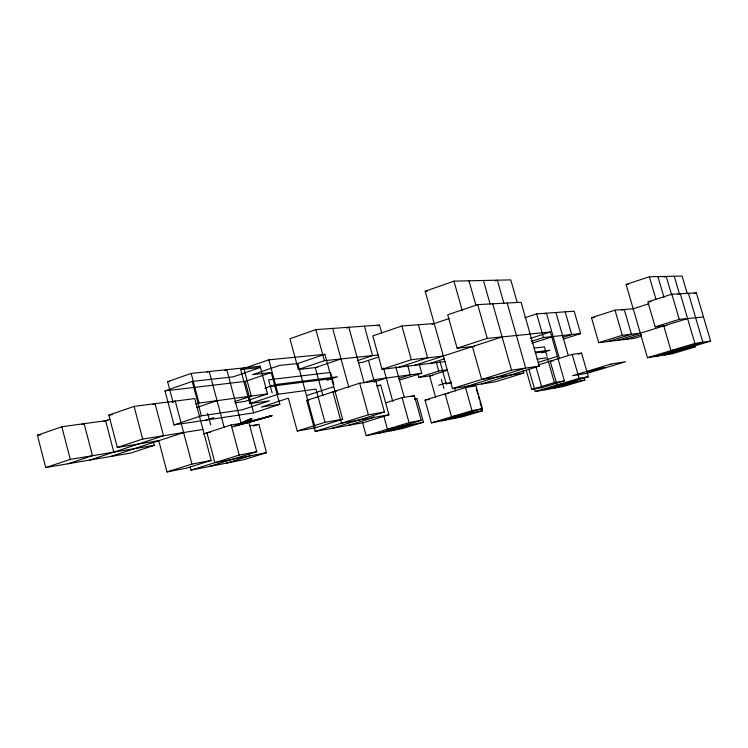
<?xml version="1.0" encoding="UTF-8"?>
<svg xmlns="http://www.w3.org/2000/svg" width="748" height="748" viewBox="0 0 748 748"><rect width="100%" height="100%" fill="white"/><g stroke="black" fill="none" stroke-linecap="round" stroke-linejoin="round"><path stroke-width="1.12" d="M173.097 402.349L167.627 381.676L191.142 373.42L260.07 366.211L267.55 393.906L244.839 401.452L234.947 402.826M381.667 332.869L379.507 325.081L315.89 329.616L289.944 338.732L298.321 369.512L317.442 367.361M523.133 370.83L523.759 373.046L495.709 381.723L452.456 388.577L425.182 291.243L453.961 281.136L510.772 279.874L517.167 302.314M207.149 372.261L209.262 371.522L224.26 427.632M153.349 442.003L154.238 445.369L130.591 453.092L45.703 467.565L37.4 435.252L61.841 426.753L107.918 420.385M164.99 390.886L192.217 381.424L233.254 376.814L260.454 367.464L240.669 369.559L249.823 403.611L269.467 400.844L242.128 409.848L201.38 415.813L173.994 424.911L164.99 390.886L245.194 381.405L271.206 372.551L279.808 404.341L253.666 412.877L173.994 424.911M224.578 370.456L226.775 369.69L241.277 423.742M346.623 328.035L348.83 327.269L364.145 382.854M495.223 280.911L497.355 280.173L503.937 303.314M81.943 424.434L84.141 423.667L92.462 455.691L68.124 463.751M108.862 415.121L134.098 406.398L194.742 398.581L211.188 460.422L186.467 468.164L166.991 471.941L158.754 440.694L117.305 447.472L108.862 415.121L112.209 414.682M240.669 369.559L268.803 359.835L324.875 354.29L342.659 419.245L315.263 427.828L297.246 431.016L288.345 398.179L261.333 407.043L279.808 404.341M257.92 366.95L260.07 366.211M377.347 325.819L379.507 325.081M103.439 421.451L109.872 419.235M152.91 404.444L155.079 403.696L163.532 435.738L89.713 460.067M172.049 402.19L175.275 401.087L191.974 464.097L211.188 460.422M434.242 323.575L401.9 325.978L372.803 335.899L382.041 369.297L445.275 361.527M271.206 372.551L252.6 374.645L279.462 365.454L297.76 363.519L324.875 354.29M481.834 383.92L539.289 366.099L521.085 302.286L477.692 304.614L447.715 314.786L457.112 348.222L474.681 346.324M195.817 404.154L199.033 403.069L267.55 393.906M298.321 369.512L324.398 360.695L378.329 354.991M432.064 324.305L449.239 318.498M196.846 407.454L217.051 400.657M341.041 358.937L315.263 367.614L322.93 395.692M264.979 388.137L275.76 384.528L337.432 376.805L327.1 380.218M234.9 401.545L251.281 396.075L243.698 367.923M357.245 360.714L372.569 355.599L364.435 326.156M45.703 467.565L70.275 459.403L154.238 445.369M378.871 356.899L362.63 362.294L358.273 362.78M117.305 447.472L142.681 439.067L202.951 429.455M249.823 403.611L278.116 394.252L315.937 389.119L324.987 422.302L342.659 419.245M204.494 420.694L213.872 417.599M524.844 317.769L536.671 313.88L574.184 311.205L580.635 333.58L563.188 339.115M694.415 344.8L695.042 346.941L672.321 353.767L647.459 357.703L626.113 284.446L649.367 276.788L682.083 276.059L687.29 293.721M544.31 313.88L546.442 313.178L559.495 358.75M110.517 456.514L183.606 432.54M382.041 369.297L411.297 359.723L443.33 356.02M664.028 277.125L666.188 276.414L671.601 294.834M306.493 395.617L333.758 386.707M398.778 367.24L427.632 357.834L418.384 324.754M457.112 348.222L487.247 338.386L530.173 334.141M203.718 433.868L231.169 424.948L248.822 422.124L256.77 451.717L209.085 466.546M376.347 385.753L380.741 385.136L388.932 414.766L363.509 422.639L315.16 431.39L306.727 400.395L359.685 383.191L375.87 381.003L384.435 412.017L331.86 428.37M414.869 365.267L502.123 336.918M364.884 382.583L373.766 379.704L421.779 373.28L419.301 364.407M246.644 422.835L248.822 422.124M373.673 381.714L375.87 381.003M430.352 363.36L444.396 358.816M374.187 381.938L386.286 378.021M398.413 378.638L410.278 374.813L407.772 365.819M253.394 426.089L258.883 424.322L266.512 452.652L243.362 459.814L191.039 470.099L190.17 466.808M377.441 386.202L380.741 385.136M641.204 336.235L634.762 338.236L598.718 342.668L591.509 317.704L615.015 310.149L633.21 308.793L648.778 303.819M421.779 373.28L399.348 380.096M530.229 338.461L550.388 331.981L564.385 380.872L541.935 387.651L531.706 389.465L526.283 370.419M622.037 310.177L624.243 309.466L631.452 334.244L608.124 341.509M664.271 355.048L710.6 341.107L696.369 292.879L671.872 294.188L647.861 301.893L655.164 326.867L666.889 325.595M417.823 374.178L418.721 377.413L438.73 371.008L447.313 369.867M531.566 341.312L543.431 337.516L580.635 333.58M678.127 294.431L680.278 293.74L694.892 343.397L710.6 341.107M447.257 370.279L429.642 375.907L435.579 397.179M531.763 343.313L553.118 336.488M694.163 293.581L696.369 292.879M562.898 337.32L571.706 334.524L565.189 311.841M438.693 385.229L446.631 382.733M541.459 352.897L550.014 350.204L535.119 352.065M385.977 402.733L402.115 397.656L414.345 395.701L421.189 420.32L378.74 433.214M440.076 361.78L446.238 383.789L451.624 382.097M166.991 471.941L191.974 464.097M297.246 431.016L324.987 422.302M411.148 396.711L414.345 395.701M414.701 399.17L416.86 398.497L423.462 422.227L402.817 428.482L366.174 435.682L362.481 422.265M598.718 342.668L622.317 335.3L640.325 333.215M191.039 470.099L239.229 455.065L256.77 451.717M315.16 431.39L368.381 414.794L384.435 412.017M452.456 388.577L511.548 370.148L539.289 366.099M538.205 362.369L557.372 356.394M655.164 326.867L679.268 319.359L703.475 316.965M467.425 386.202L525.694 368.081L507.181 303.034M479.982 401.994L482.46 410.792L462.872 416.683L431.381 422.863L425.042 400.115L465.518 387.539L475.98 385.865L482.385 408.632L442.161 420.75M538.298 364.921L572.211 354.384L581.589 353.112L588.377 376.712L545.021 389.773M617.259 340.387L687.571 318.536M226.513 463.124L249.888 455.869L249.299 453.653M347.96 425.453L373.682 417.468L373.065 415.234M578.316 354.122L581.589 353.112M626.141 339.293L641.335 334.58M366.174 435.682L409.053 422.639L421.189 420.32M390.942 430.811L411.802 424.49M587.694 371.812L604.393 367.427M531.706 389.465L554.399 382.593L564.385 380.872M431.381 422.863L471.997 410.615L482.385 408.632M528.873 369.073L535.269 391.541L579.092 378.32L588.377 376.712M647.459 357.703L694.892 343.397M655.987 356.357L702.858 342.238L688.441 293.3M452.652 418.693L472.427 412.737L471.801 410.512M554.502 388.053L575.792 381.658M584.179 377.89L584.805 380.059L563.73 386.389L535.269 391.541M249.767 422.227L232.506 426.846L250.047 419.123L235.929 425.621L256.031 420.357M250.711 421.872L259.603 419.31A139.567 9.294 -15.2 0 1 272.207 415.645L259.612 419.245M258.743 419.45L239.584 424.425L251.216 418.945C228.701 428.445 258.06 419.806 261.519 418.637A124.177 8.359 -15.2 0 1 271.468 415.766L271.094 415.823A146.786 9.743 -15.2 0 0 261.978 418.45M257.321 419.806L259.519 419.161M266.512 452.652L214.9 462.657L206.953 432.812L210.31 432.26M423.462 422.227L387.436 429.212L383.864 416.281M482.46 410.792L451.54 416.786L445.135 393.869L448.323 393.345M388.932 414.766L341.499 423.172L332.935 391.887L336.235 391.419M584.805 380.059L557.008 384.986L550.21 361.219L553.417 360.77M425.042 400.115L429.38 399.385M249.963 425.78L258.883 424.322M414.729 398.843L416.86 398.497M523.759 373.046L481.684 379.46L472.418 346.567M695.042 346.941L670.984 350.616L663.756 325.941M446.238 383.789L451.586 382.985M306.727 400.395L308.971 400.068M37.4 435.252L40.775 434.766M418.721 377.413L432.83 375.459M536.924 359.171L547.302 357.759L554.399 382.593M270.355 386.342L332.252 378.516M535.372 352.86L545.731 351.551M534.016 348.129L544.394 346.894L547.059 356.207M167.627 381.676L169.918 381.424M529.752 334.029L550.388 331.981M591.509 317.704L594.669 317.442M648.955 301.818L651.125 301.678M425.182 291.243L427.379 291.168M626.113 284.446L628.311 284.371M674.247 276.236L679.521 294.142M671.872 294.188L679.268 319.359M657.903 276.601L664.028 297.489M649.367 276.788L655.903 299.097M615.015 310.149L622.317 335.3M572.211 354.384L579.092 378.32M555.942 312.505L568.218 355.253M536.671 313.88L543.431 337.516M535.951 366.679L541.935 387.651M492.726 303.81L511.548 370.148M483.432 280.481L490.118 304.053M477.692 304.614L487.247 338.386M468.977 280.799L475.85 305.109M453.961 281.136L462.255 310.532M476.27 388.782L477.813 394.28M478.44 396.487L479.365 399.787M465.518 387.539L471.997 410.615M464.91 385.977L465.536 388.203M454.578 387.829L455.485 391.054M441.404 379.488L443.919 388.474M436.308 362.322L438.73 371.008M401.9 325.978L411.297 359.723M395.729 366.595L404.21 397.141M402.115 397.656L409.053 422.639M383.537 368.081L392.728 401.283M368.502 360.648L373.766 379.704M359.685 383.191L368.381 414.794M332.664 328.419L348.849 387.371M333.926 384.612L330.588 372.429L268.597 379.825L272.122 392.85M315.89 329.616L324.398 360.695M297.76 363.519L315.263 427.828M268.803 359.835L278.116 394.252M245.194 381.405L253.666 412.877M231.169 424.948L239.229 455.065M207.626 413.335L210.721 424.967M191.142 373.42L199.033 403.069M192.217 381.424L201.38 415.813M134.098 406.398L142.681 439.067M105.618 420.703L113.818 452.119M61.841 426.753L70.275 459.403M245.596 421.825L250.889 421.517L270.72 415.879L267.672 416.683A117.417 7.929 -15.2 0 0 261.566 418.403L249.486 421.115A18.644 1.365 -15.1 0 1 248.429 421.077L251.992 418.824L245.596 421.825M610.994 364.061L572.669 375.674L587.956 373.121L625.599 361.733L610.994 364.061"/></g></svg>
